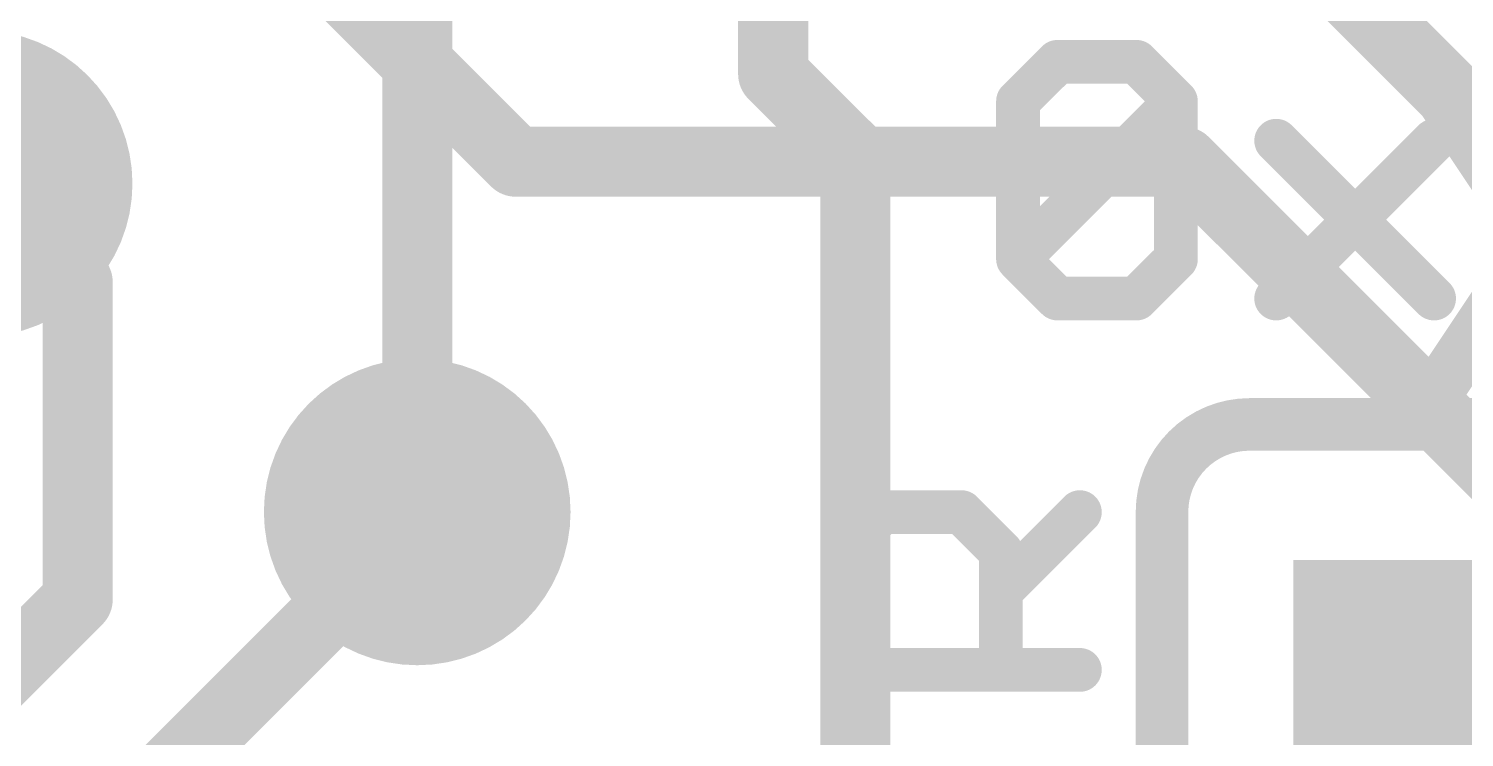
# Model space of a CAD drawing. Extents: x -0.1 to 23, y -0.1 to 23.
# Drawn here: x 13.32 to 17.482, y 12.046 to 14.102 of the extents above; entities that cross this region are included whole.
import ezdxf

# ---------------------------------------------------------------- set-up
doc = ezdxf.new("R2010")
doc.units = 0
for name, color, linetype in [('1', 12, 'CONTINUOUS'), ('16', 132, 'CONTINUOUS'), ('18', 110, 'CONTINUOUS'), ('21', 253, 'CONTINUOUS'), ('22', 40, 'CONTINUOUS')]:
    doc.layers.add(name, color=color, linetype=linetype)

# ---------------------------------------------------------------- blocks, each defined once
blk = doc.blocks.new('RECT')
blk.add_solid([(-0.5, -0.5), (0.5, -0.5), (-0.5, 0.5), (0.5, 0.5)])
blk = doc.blocks.new('ROUNDV')
at = {"const_width": 0.5}
blk.add_lwpolyline([(0, -0.25, 1), (0, 0.25, 1), (0, -0.25)], format="xyb", dxfattribs=at)

msp = doc.modelspace()

# ---------------------------------------------------------------- linework, layer by layer
at = {"layer": '1', "const_width": 0.2032}
for points in [[(14.732, 13.716), (14.224, 14.224)], [(17.145, 14.2081), (18.0181, 13.335)], [(16.6687, 13.716), (14.732, 13.716)], [(17.6212, 12.7635), (16.6687, 13.716)], [(13.462, 13.3668), (13.1763, 13.6525)], [(13.462, 12.446), (13.462, 13.3668)], [(14.4463, 12.7), (14.4463, 12.6683)], [(14.4463, 12.6683), (13.458, 11.68)], [(13.196, 12.18), (13.462, 12.446)]]:
    msp.add_lwpolyline(points, dxfattribs=at)
at = {"layer": '1', "const_width": 0.1016}
for points in [[(14.732, 13.7668, 1), (14.732, 13.6652)], [(16.7047, 13.7519, 1), (16.6328, 13.6801)], [(16.6687, 13.6652, 1), (16.6687, 13.7668)], [(14.6961, 13.6801, 1), (14.7679, 13.7519)], [(13.5128, 13.3668, 1), (13.4112, 13.3668)], [(13.4261, 13.3308, 1), (13.4979, 13.4027)], [(14.4971, 12.7, 1), (14.3955, 12.7)], [(14.4822, 12.6323, 1), (14.4103, 12.7042)], [(14.3955, 12.6683, 1), (14.4971, 12.6683)], [(13.4979, 12.4101, 1), (13.4261, 12.4819)], [(13.4112, 12.446, 1), (13.5128, 12.446)]]:
    msp.add_lwpolyline(points, format="xyb", dxfattribs=at)
at = {"layer": '16', "const_width": 0.2032}
for points in [[(15.4781, 13.97), (15.4781, 16.7481)], [(14.4463, 14.4463), (14.4463, 12.7)], [(15.7163, 13.7319), (15.4781, 13.97)], [(15.7163, 11.8269), (15.7163, 13.7319)]]:
    msp.add_lwpolyline(points, dxfattribs=at)
at = {"layer": '16', "const_width": 0.1016}
for points in [[(15.514, 14.0059, 1), (15.4422, 13.9341)], [(15.4273, 13.97, 1), (15.5289, 13.97)], [(15.7671, 13.7319, 1), (15.6654, 13.7319)], [(15.6803, 13.696, 1), (15.7522, 13.7678)], [(14.3955, 12.7, 1), (14.4971, 12.7)]]:
    msp.add_lwpolyline(points, format="xyb", dxfattribs=at)
at = {"layer": '21'}
for points, const_width in [([(16.1879, 13.8911), (16.3023, 14.0055)], 0.127), ([(16.3023, 14.0055), (16.5311, 14.0055)], 0.127), ([(16.5311, 14.0055), (16.6455, 13.8911)], 0.127), ([(16.1879, 13.4335), (16.1879, 13.8911)], 0.127), ([(16.1879, 13.4335), (16.6455, 13.8911)], 0.127), ([(16.6455, 13.8911), (16.6455, 13.4335)], 0.127), ([(16.9363, 13.7767), (17.3939, 13.3191)], 0.127), ([(16.9363, 13.3191), (17.3939, 13.7767)], 0.127), ([(16.3023, 13.3191), (16.1879, 13.4335)], 0.127), ([(16.6455, 13.4335), (16.5311, 13.3191)], 0.127), ([(16.5311, 13.3191), (16.3023, 13.3191)], 0.127), ([(18.3833, 12.954), (16.8592, 12.954)], 0.1524), ([(16.6053, 10.16), (16.6053, 12.7)], 0.1524), ([(15.6807, 12.5851), (15.7951, 12.6995)], 0.127), ([(15.7951, 12.6995), (16.0239, 12.6995)], 0.127), ([(16.0239, 12.6995), (16.1383, 12.5851)], 0.127), ([(16.1383, 12.4707), (16.3671, 12.6995)], 0.127), ([(15.6807, 12.2419), (15.6807, 12.5851)], 0.127), ([(16.1383, 12.5851), (16.1383, 12.2419)], 0.127), ([(16.3671, 12.2419), (15.6807, 12.2419)], 0.127)]:
    msp.add_lwpolyline(points, dxfattribs=dict(at, const_width=const_width))
for points, const_width in [([(16.3023, 14.0373, 1), (16.3023, 13.9738)], 0.0635), ([(16.3248, 13.9831, 1), (16.2799, 14.028)], 0.0635), ([(16.5536, 14.028, 1), (16.5087, 13.9831)], 0.0635), ([(16.5311, 13.9738, 1), (16.5311, 14.0373)], 0.0635), ([(16.2197, 13.8911, 1), (16.1562, 13.8911)], 0.0635), ([(16.1655, 13.9136, 1), (16.2104, 13.8687)], 0.0635), ([(16.6773, 13.8911, 1), (16.6138, 13.8911)], 0.0635), ([(16.668, 13.8687, 1), (16.6231, 13.9136)], 0.0635), ([(16.6231, 13.8687, 1), (16.668, 13.9136)], 0.0635), ([(16.9588, 13.7992, 1), (16.9139, 13.7543)], 0.0635), ([(17.4164, 13.7543, 1), (17.3715, 13.7992)], 0.0635), ([(16.2104, 13.456, 1), (16.1655, 13.4111)], 0.0635), ([(16.1655, 13.456, 1), (16.2104, 13.4111)], 0.0635), ([(16.668, 13.4111, 1), (16.6231, 13.456)], 0.0635), ([(16.1562, 13.4335, 1), (16.2197, 13.4335)], 0.0635), ([(16.6138, 13.4335, 1), (16.6773, 13.4335)], 0.0635), ([(16.3023, 13.3509, 1), (16.3023, 13.2874)], 0.0635), ([(16.2799, 13.2967, 1), (16.3248, 13.3416)], 0.0635), ([(16.5087, 13.3416, 1), (16.5536, 13.2967)], 0.0635), ([(16.5311, 13.2874, 1), (16.5311, 13.3509)], 0.0635), ([(16.9139, 13.3416, 1), (16.9588, 13.2967)], 0.0635), ([(17.3715, 13.2967, 1), (17.4164, 13.3416)], 0.0635), ([(16.8592, 12.954, 0.4142), (16.6053, 12.7)], 0.1524), ([(16.8592, 12.9921, 1), (16.8592, 12.9159)], 0.0762), ([(16.8592, 12.9159, 1), (16.8592, 12.9921)], 0.0762), ([(16.6434, 12.7, 1), (16.5672, 12.7)], 0.0762), ([(15.7951, 12.7313, 1), (15.7951, 12.6678)], 0.0635), ([(15.8176, 12.6771, 1), (15.7727, 12.722)], 0.0635), ([(16.0464, 12.722, 1), (16.0015, 12.6771)], 0.0635), ([(16.0239, 12.6678, 1), (16.0239, 12.7313)], 0.0635), ([(16.3896, 12.6771, 1), (16.3447, 12.722)], 0.0635), ([(16.5672, 12.7, 1), (16.6434, 12.7)], 0.0762), ([(15.7125, 12.5851, 1), (15.649, 12.5851)], 0.0635), ([(15.6583, 12.6076, 1), (15.7032, 12.5627)], 0.0635), ([(16.1701, 12.5851, 1), (16.1066, 12.5851)], 0.0635), ([(16.1159, 12.5627, 1), (16.1608, 12.6076)], 0.0635), ([(16.1159, 12.4932, 1), (16.1608, 12.4483)], 0.0635), ([(15.6807, 12.2737, 1), (15.6807, 12.2102)], 0.0635), ([(16.3671, 12.2102, 1), (16.3671, 12.2737)], 0.0635), ([(15.649, 12.2419, 1), (15.7125, 12.2419)], 0.0635), ([(16.1066, 12.2419, 1), (16.1701, 12.2419)], 0.0635)]:
    msp.add_lwpolyline(points, format="xyb", dxfattribs=dict(at, const_width=const_width))
at = {"layer": '22'}
for points, const_width in [([(17.9816, 13.9184), (17.4054, 13.054)], 0.1524), ([(17.4054, 13.9184), (17.9816, 13.054)], 0.1524), ([(17.4911, 12.292), (17.7451, 12.546)], 0.254), ([(17.4911, 12.292), (19.3961, 12.292)], 0.254), ([(17.4911, 12.292), (17.7451, 12.038)], 0.254)]:
    msp.add_lwpolyline(points, dxfattribs=dict(at, const_width=const_width))
for points, const_width in [([(17.4371, 13.9395, 1), (17.3737, 13.8972)], 0.0762), ([(17.3737, 13.0751, 1), (17.4371, 13.0329)], 0.0762), ([(17.4911, 12.3555, 1), (17.4911, 12.2285)], 0.127), ([(17.536, 12.3369, 1), (17.4462, 12.2471)], 0.127), ([(17.4462, 12.3369, 1), (17.536, 12.2471)], 0.127)]:
    msp.add_lwpolyline(points, format="xyb", dxfattribs=dict(at, const_width=const_width))

# ---------------------------------------------------------------- block references
at = {"layer": '1', "xscale": 0.635, "yscale": 1.27, "rotation": 90}
msp.add_blockref('RECT', (17.6212, 12.2428), dxfattribs=at)
at = {"layer": '18', "xscale": 0.889, "yscale": 0.889}
for p in [(13.1763, 13.6525), (13.1763, 13.6525), (14.4463, 12.7), (14.4463, 12.7)]:
    msp.add_blockref('ROUNDV', p, dxfattribs=at)

doc.saveas('drawing.dxf')
